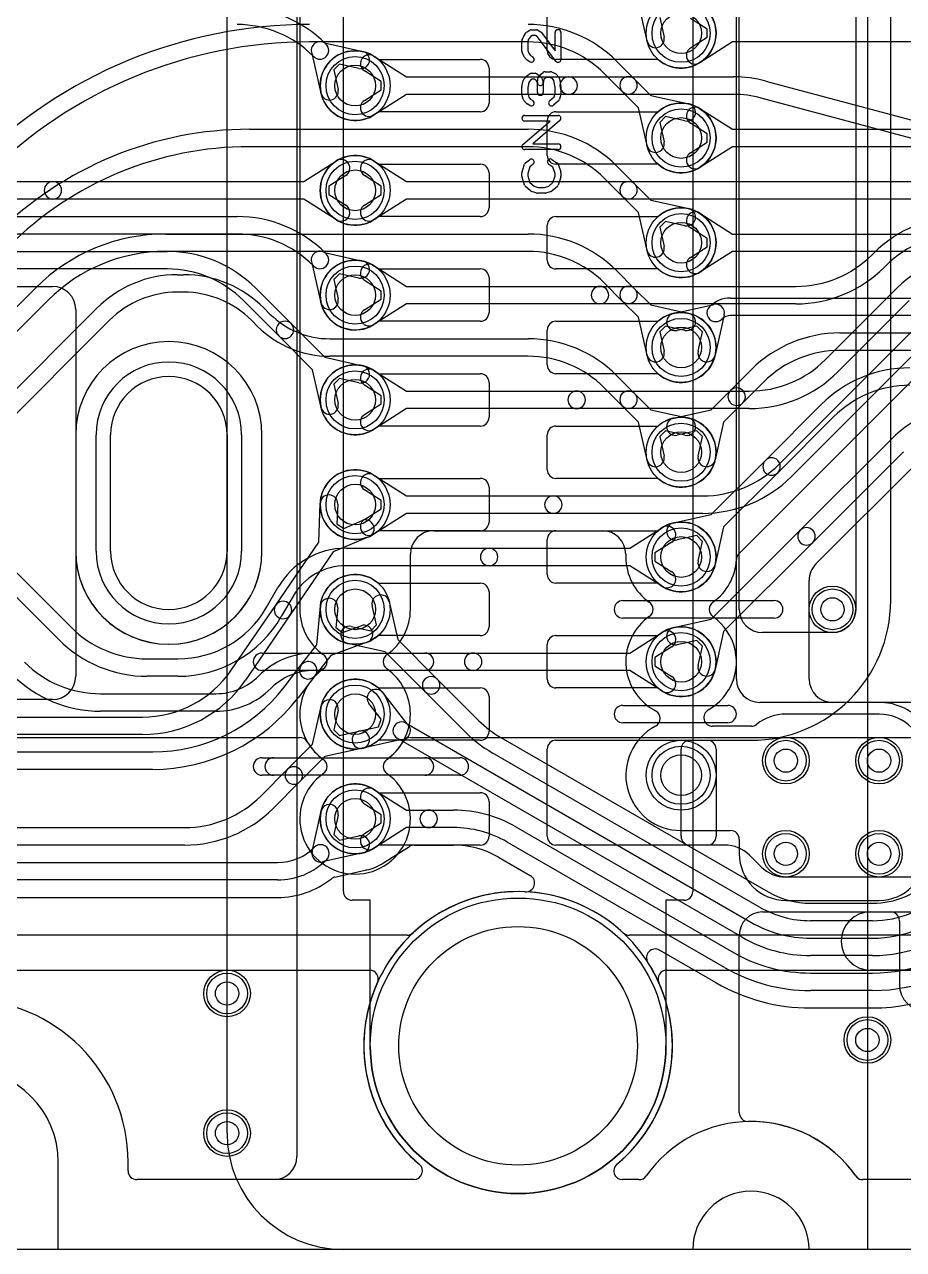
# Model space of a CAD drawing. Extents: x 0 to 57.3, y -1 to 20.5.
# Drawn here: x 19.76 to 27.31, y 0 to 10.52 of the extents above; entities that cross this region are included whole.
import ezdxf

# ---------------------------------------------------------------- set-up
doc = ezdxf.new("R2010")
doc.units = 0
for name, color, linetype in [('Hole', 1, 'CONTINUOUS'), ('L1', 3, 'CONTINUOUS'), ('L2', 3, 'CONTINUOUS'), ('L3', 3, 'CONTINUOUS'), ('L4', 3, 'CONTINUOUS'), ('Outline', 7, 'CONTINUOUS'), ('PartsArea-A', 111, 'CONTINUOUS'), ('PartsArea-B', 111, 'CONTINUOUS'), ('PartsSilk-A', 221, 'CONTINUOUS'), ('Resist-A', 2, 'CONTINUOUS'), ('Resist-B', 2, 'CONTINUOUS')]:
    doc.layers.add(name, color=color, linetype=linetype)

msp = doc.modelspace()

# ---------------------------------------------------------------- linework, layer by layer
at = {"layer": 'Hole'}
for p, q in [((20.5, 6), (20.5, 7)), ((21.5, 7), (21.5, 6))]:
    msp.add_line(p, q, dxfattribs=at)
for centre, radius in [((25.4, 10.45), 0.175), ((22.6, 10), 0.175), ((25.4, 9.55), 0.175), ((22.6, 9.1), 0.175), ((25.4, 8.65), 0.175), ((22.6, 8.2), 0.175), ((25.4, 7.75), 0.175), ((22.6, 7.3), 0.175), ((25.4, 6.85), 0.175), ((22.6, 6.4), 0.175), ((25.4, 5.95), 0.175), ((22.6, 5.5), 0.175), ((26.7, 5.5), 0.1), ((25.4, 5.05), 0.175), ((22.6, 4.6), 0.175), ((25.4, 4.075), 0.175), ((26.3, 4.2), 0.1), ((27.1, 4.2), 0.1), ((22.6, 3.7), 0.175), ((26.3, 3.4), 0.1), ((27.1, 3.4), 0.1), ((24, 1.75), 1.025), ((21.5, 2.2), 0.1), ((27, 1.8), 0.1), ((21.5, 1), 0.1)]:
    msp.add_circle(centre, radius, dxfattribs=at)
for centre, start, end in [((21, 7), 0, 180), ((21, 6), 180, 0)]:
    msp.add_arc(centre, 0.5, start, end, dxfattribs=at)
at = {"layer": 'L1'}
for p, q in [((22.1, 19.2), (22.1, 0.8)), ((25.9, 5.5), (25.9, 18.82527)), ((26.9, 16.4), (26.9, 5.5)), ((27.2, 5.575), (27.2, 14.3)), ((24.25, 10.3), (24.25, 10.6)), ((22.79843, 10.225), (23.675, 10.225)), ((25.20157, 10.225), (24.325, 10.225)), ((23.75, 10.15), (23.75, 9.85)), ((23.675, 9.775), (22.79843, 9.775)), ((24.25, 9.4), (24.25, 9.7)), ((24.325, 9.775), (25.20157, 9.775)), ((22.79843, 9.325), (23.675, 9.325)), ((25.20157, 9.325), (24.325, 9.325)), ((23.75, 9.25), (23.75, 8.95)), ((23.675, 8.875), (22.79843, 8.875)), ((24.325, 8.875), (25.20157, 8.875)), ((24.25, 8.5), (24.25, 8.8)), ((22.79843, 8.425), (23.675, 8.425)), ((25.20157, 8.425), (24.325, 8.425)), ((23.75, 8.35), (23.75, 8.05)), ((23.675, 7.975), (22.79843, 7.975)), ((24.25, 7.6), (24.25, 7.9)), ((24.325, 7.975), (25.20157, 7.975)), ((22.79843, 7.525), (23.675, 7.525)), ((25.20157, 7.525), (24.325, 7.525)), ((23.75, 7.45), (23.75, 7.15)), ((23.675, 7.075), (22.79843, 7.075)), ((24.325, 7.075), (25.20157, 7.075)), ((20.19996, 7), (20.19996, 6)), ((21.80004, 6), (21.80004, 7)), ((24.25, 6.7), (24.25, 7)), ((22.79843, 6.625), (23.675, 6.625)), ((23.75, 6.55), (23.75, 6.25)), ((25.20157, 6.625), (24.325, 6.625)), ((23.675, 6.175), (22.79843, 6.175)), ((24.325, 6.175), (25.20157, 6.175)), ((24.25, 5.8), (24.25, 6.1)), ((22.79843, 5.725), (23.675, 5.725)), ((25.20157, 5.725), (24.325, 5.725)), ((23.75, 5.65), (23.75, 5.35)), ((23.675, 5.275), (22.79843, 5.275)), ((24.325, 5.275), (25.20157, 5.275)), ((26.7, 5.3), (26.1, 5.3)), ((24.25, 4.9), (24.25, 5.2)), ((22.79843, 4.825), (23.675, 4.825)), ((23.75, 4.75), (23.75, 4.45)), ((25.20157, 4.825), (24.325, 4.825)), ((23.675, 4.375), (22.79843, 4.375)), ((24.325, 4.375), (25.625, 4.375)), ((25.47497, 4.375), (26, 4.375)), ((24.25, 3.55), (24.25, 4.3)), ((25.4, 3.54997), (25.4, 4.30003)), ((25.7, 4.3), (25.7, 3.55)), ((22.79843, 3.925), (23.675, 3.925)), ((23.75, 3.85), (23.75, 3.55)), ((23.675, 3.475), (22.79843, 3.475)), ((25.625, 3.475), (24.325, 3.475)), ((25.77574, 3.475), (25.47497, 3.475)), ((26.08713, 3.28787), (25.98787, 3.38713)), ((28.7, 3.2), (26.29926, 3.2)), ((26.1, 2.9), (27.19999, 2.9)), ((27.025, 2.9), (27.825, 2.9)), ((27.27496, 2.82503), (27.27496, 2.275)), ((25.9, 1.17473), (25.9, 2.7)), ((27.825, 2.4), (27.025, 2.4)), ((20.65, 0.675), (20.65, 0.75)), ((21.9, 0.6), (20.725, 0.6)), ((31.0591, 0.6), (26.96176, 0.6))]:
    msp.add_line(p, q, dxfattribs=at)
for centre, radius in [((25.4, 10.45), 0.3), ((22.6, 10), 0.3), ((25.4, 9.55), 0.3), ((22.6, 9.1), 0.3), ((25.4, 8.65), 0.3), ((22.6, 8.2), 0.3), ((25.4, 7.75), 0.3), ((22.6, 7.3), 0.3), ((25.4, 6.85), 0.3), ((22.6, 6.4), 0.3), ((25.4, 5.95), 0.3), ((22.6, 5.5), 0.3), ((26.7, 5.5), 0.2), ((25.4, 5.05), 0.3), ((22.6, 4.6), 0.3), ((25.4, 4.075), 0.3), ((26.3, 4.2), 0.2), ((27.1, 4.2), 0.2), ((22.6, 3.7), 0.3), ((26.3, 3.4), 0.2), ((27.1, 3.4), 0.2), ((21.5, 2.2), 0.2), ((27, 1.8), 0.2), ((21.5, 1), 0.2)]:
    msp.add_circle(centre, radius, dxfattribs=at)
for centre, radius, start, end in [((25.4, 10.45), 0.3, -131.409429, 131.409429), ((22.6, 10), 0.3, 48.590571, -48.590571), ((23.675, 10.15), 0.075, 0, 90), ((24.325, 10.3), 0.075, 180, -90), ((23.675, 9.85), 0.075, -90, 0), ((25.4, 9.55), 0.3, -131.409429, 131.409429), ((24.325, 9.7), 0.075, 90, 180), ((22.6, 9.1), 0.3, 48.590571, -48.590571), ((24.325, 9.4), 0.075, 180, -90), ((23.675, 9.25), 0.075, 0, 90), ((23.675, 8.95), 0.075, -90, 0), ((25.4, 8.65), 0.3, -131.409429, 131.409429), ((24.325, 8.8), 0.075, 90, 180), ((22.6, 8.2), 0.3, 48.590571, -48.590571), ((23.675, 8.35), 0.075, 0, 90), ((24.325, 8.5), 0.075, 180, -90), ((23.675, 8.05), 0.075, -90, 0), ((25.4, 7.75), 0.3, -131.409429, 131.409429), ((24.325, 7.9), 0.075, 90, 180), ((21, 7), 0.80004, 0, 180), ((22.6, 7.3), 0.3, 48.590571, -48.590571), ((24.325, 7.6), 0.075, 180, -90), ((23.675, 7.45), 0.075, 0, 90), ((23.675, 7.15), 0.075, -90, 0), ((24.325, 7), 0.075, 90, 180), ((25.4, 6.85), 0.3, -131.409429, 131.409429), ((22.6, 6.4), 0.3, 48.590571, -48.590571), ((24.325, 6.7), 0.075, 180, -90), ((23.675, 6.55), 0.075, 0, 90), ((23.675, 6.25), 0.075, -90, 0), ((25.4, 5.95), 0.3, -131.409429, 131.409429), ((24.325, 6.1), 0.075, 90, 180), ((21, 6), 0.80004, 180, 0), ((22.6, 5.5), 0.3, 48.590571, -48.590571), ((24.325, 5.8), 0.075, 180, -90), ((23.675, 5.65), 0.075, 0, 90), ((26.1, 5.5), 0.2, 180, -90), ((26, 5.575), 1.2, -90, 0), ((26.7, 5.5), 0.2, -90, 0), ((23.675, 5.35), 0.075, -90, 0), ((24.325, 5.2), 0.075, 90, 180), ((25.4, 5.05), 0.3, -131.409429, 131.409429), ((22.6, 4.6), 0.3, 48.590571, -48.590571), ((24.325, 4.9), 0.075, 180, -90), ((23.675, 4.75), 0.075, 0, 90), ((23.675, 4.45), 0.075, -90, 0), ((24.325, 4.3), 0.075, 90, 180), ((25.47497, 4.30003), 0.07497, 90, 180), ((25.625, 4.3), 0.075, 0, 90), ((22.6, 3.7), 0.3, 48.590571, -48.590571), ((23.675, 3.85), 0.075, 0, 90), ((23.675, 3.55), 0.075, -90, 0), ((24.325, 3.55), 0.075, 180, -90), ((25.47497, 3.54997), 0.07497, 180, -90), ((25.625, 3.55), 0.075, -90, 0), ((25.77574, 3.175), 0.3, 45, 90), ((26.29926, 3.5), 0.3, -135, -90), ((26.1, 2.7), 0.2, 90, 180), ((27.025, 2.65), 0.25, 90, -90), ((27.19999, 2.82503), 0.07497, 0, 90), ((27.5, 2.275), 0.22504, 180, -90), ((19.25, 0.75), 1.4, 0, 180), ((25.975, 1.17473), 0.075, 180, -90), ((25.97501, 1.1747), 0.07497, -90.007642, -88.784701), ((25.99999, 0), 1.1, 35.062172, 91.21841), ((21.9, 0.8), 0.2, -90, 0), ((20.725, 0.675), 0.075, 180, -90), ((26.96173, 0.67498), 0.07497, -144.934097, -135), ((26.96176, 0.67501), 0.07501, -135, -90)]:
    msp.add_arc(centre, radius, start, end, dxfattribs=at)
at = {"layer": 'L2'}
for p, q in [((25.87504, 4.90004), (25.87504, 14.95)), ((25.10723, 10.38452), (25.03458, 10.70935)), ((25.21629, 10.58413), (25.25361, 10.41726)), ((24.08578, 10.375), (22.20685, 10.375)), ((24.84593, 10.21013), (25.00098, 10.05507)), ((24.89492, 9.94901), (24.73986, 10.10407)), ((25.00098, 10.05507), (25.14065, 9.91541)), ((25.03458, 9.80935), (24.89492, 9.94901)), ((25.14065, 9.91541), (25.46547, 9.84277)), ((25.10723, 9.48452), (25.03458, 9.80935)), ((25.26589, 9.7337), (25.21629, 9.68413)), ((25.21629, 9.68413), (25.25361, 9.51726)), ((25.43273, 9.69639), (25.26589, 9.7337)), ((21.69264, 9.625), (24.08578, 9.625)), ((24.08578, 9.475), (21.69264, 9.475)), ((24.84593, 9.31013), (25.00098, 9.15507)), ((24.89492, 9.04901), (24.73986, 9.20407)), ((25.00098, 9.15507), (25.14065, 9.01541)), ((25.03458, 8.90935), (24.89492, 9.04901)), ((25.14065, 9.01541), (25.46547, 8.94277)), ((25.10723, 8.58452), (25.03458, 8.90935)), ((25.26589, 8.8337), (25.21629, 8.78413)), ((25.21629, 8.78413), (25.25361, 8.61726)), ((25.43273, 8.79639), (25.26589, 8.8337)), ((20.97132, 8.725), (24.08578, 8.725)), ((24.08578, 8.575), (20.97132, 8.575)), ((21.07279, 8.375), (21.12721, 8.375)), ((24.84593, 8.41013), (25.00098, 8.25507)), ((19.40129, 7.80735), (19.85763, 8.26369)), ((21.12721, 8.225), (21.07279, 8.225)), ((24.89492, 8.14901), (24.73986, 8.30407)), ((25.00098, 8.25507), (25.14065, 8.11541)), ((19.96369, 8.15763), (19.50735, 7.70129)), ((25.03458, 8.00935), (24.89492, 8.14901)), ((25.14065, 8.11541), (25.46547, 8.04277)), ((19.28985, 6.99593), (20.38337, 8.08943)), ((21.81663, 8.08943), (21.86872, 8.03734)), ((25.10723, 7.68452), (25.03458, 8.00935)), ((20.48943, 7.98337), (19.39592, 6.88986)), ((21.76266, 7.93128), (21.71056, 7.98336)), ((25.26589, 7.9337), (25.21629, 7.88413)), ((25.43273, 7.89639), (25.26589, 7.9337)), ((22.38137, 7.825), (24.08578, 7.825)), ((25.21629, 7.88413), (25.25361, 7.71726)), ((24.08578, 7.675), (22.38137, 7.675)), ((24.84593, 7.51013), (25.00098, 7.35507)), ((24.89492, 7.24901), (24.73986, 7.40407)), ((25.00098, 7.35507), (25.14065, 7.21541)), ((25.03458, 7.10935), (24.89492, 7.24901)), ((25.14065, 7.21541), (25.46547, 7.14277)), ((25.10723, 6.78452), (25.03458, 7.10935)), ((25.26589, 7.0337), (25.21629, 6.98413)), ((25.21629, 6.98413), (25.25361, 6.81726)), ((25.43273, 6.99639), (25.26589, 7.0337)), ((19.28017, 6.22589), (20.16015, 5.34593)), ((20.05408, 5.23986), (19.17411, 6.11983)), ((24.95822, 6.025), (25.23928, 6.20331)), ((22.52168, 6.025), (23.75084, 6.025)), ((23.75084, 6.025), (24.95822, 6.025)), ((25.31964, 6.07665), (25.17526, 5.98505)), ((25.17526, 5.98505), (25.17526, 5.91495)), ((25.17526, 5.91495), (25.31964, 5.82335)), ((23.75084, 5.875), (22.52168, 5.875)), ((24.95822, 5.875), (23.75084, 5.875)), ((25.23928, 5.69669), (24.95822, 5.875)), ((21.83607, 5.51249), (21.93712, 5.6875)), ((22.06703, 5.6125), (21.96597, 5.43749)), ((24.95822, 5.125), (25.23928, 5.30331)), ((25.31964, 5.17665), (25.17526, 5.08505)), ((20.81421, 5.075), (21.07832, 5.075)), ((22.24747, 5.125), (23.61374, 5.125)), ((23.61374, 5.125), (24.95822, 5.125)), ((25.17526, 5.08505), (25.17526, 5.01495)), ((23.61374, 4.975), (22.24747, 4.975)), ((24.95822, 4.975), (23.61374, 4.975)), ((25.23928, 4.79669), (24.95822, 4.975)), ((25.17526, 5.01495), (25.31964, 4.92335)), ((21.07832, 4.925), (20.81421, 4.925)), ((21.77196, 4.92802), (21.77198, 4.92804)), ((20.41421, 4.775), (21.40253, 4.775)), ((21.87804, 4.82198), (21.87802, 4.82196)), ((32.88783, 4.70004), (26.07504, 4.70004)), ((21.40253, 4.625), (20.41421, 4.625)), ((3.9, 4.4), (22.12366, 4.4)), ((23.07634, 4.4), (43.62366, 4.4)), ((21.9, 4.225), (23.5, 4.225)), ((23.5, 4.075), (21.9, 4.075)), ((23.04634, 2.7), (3.9, 2.7)), ((33.16512, 2.7), (24.95366, 2.7)), ((7.33668, 2.39996), (22.72351, 2.39996)), ((25.27649, 2.39996), (33.02535, 2.39996)), ((20.65004, 0.67501), (20.65004, 0.75)), ((23.1031, 0.60004), (20.72501, 0.60004)), ((25.03823, 0.60004), (24.8969, 0.60004)), ((39.27499, 0.60004), (26.96177, 0.60004))]:
    msp.add_line(p, q, dxfattribs=at)
for centre, radius in [((25.4, 10.45), 0.3), ((25.4, 9.55), 0.3), ((25.4, 8.65), 0.3), ((25.4, 7.75), 0.3), ((25.4, 6.85), 0.3), ((25.4, 5.95), 0.3), ((26.7, 5.5), 0.2), ((25.4, 5.05), 0.3), ((25.4, 4.075), 0.3), ((26.3, 4.2), 0.2), ((27.1, 4.2), 0.2), ((26.3, 3.4), 0.2), ((27.1, 3.4), 0.2), ((21.5, 2.2), 0.2), ((27, 1.8), 0.2), ((21.5, 1), 0.2)]:
    msp.add_circle(centre, radius, dxfattribs=at)
for centre, radius, start, end in [((24.08578, 9.45), 1.075, 44.999246, 90), ((22.20686, 6.45), 4.075, 90.000141, 135), ((22.20686, 6.45), 3.925, 90.000146, 135), ((24.08578, 9.45), 0.925, 44.999562, 90), ((25.18042, 10.40089), 0.075, -167.392472, 12.606615), ((24.94795, 10.00204), 0.075, 45, -134.999366), ((24.94795, 10.00204), 0.075, -135, 45), ((25.4491, 9.76958), 0.075, -102.607528, 77.394962), ((21.69264, 6.55), 3.075, 90, 135), ((24.08578, 8.55), 1.075, 44.999246, 90), ((21.69264, 6.55), 2.925, 90, 135), ((24.08578, 8.55), 0.925, 44.999595, 90), ((25.18042, 9.50089), 0.075, -167.392472, 12.606615), ((24.94795, 9.10204), 0.075, 45, -134.999366), ((24.94795, 9.10204), 0.075, -135, 45), ((25.4491, 8.86958), 0.075, -102.607528, 77.394962), ((20.97132, 7.15), 1.575, 90, 135), ((24.08578, 7.65), 1.075, 44.999246, 90), ((20.97132, 7.15), 1.425, 90, 135), ((24.08578, 7.65), 0.925, 44.999562, 90), ((25.18042, 8.60089), 0.075, -167.392472, 12.606615), ((21.07279, 7.4), 0.975, 90, 134.999584), ((21.1272, 7.4), 0.975, 45, 89.999412), ((21.07279, 7.4), 0.825, 90, 134.999509), ((21.1272, 7.4), 0.825, 45, 89.999306), ((24.94795, 8.20204), 0.075, 45, -134.999366), ((24.94795, 8.20204), 0.075, -135, 45), ((22.38137, 8.55), 0.725, -134.999441, -90), ((25.4491, 7.96958), 0.075, -102.607528, 77.394962), ((22.38137, 8.55), 0.875, -134.999537, -90), ((24.08578, 6.75), 1.075, 44.999246, 90), ((25.18042, 7.70089), 0.075, -167.392472, 12.606615), ((24.08578, 6.75), 0.925, 44.999595, 90), ((24.94795, 7.30204), 0.075, 45, -134.999366), ((24.94795, 7.30204), 0.075, -135, 45), ((25.4491, 7.06958), 0.075, -102.607528, 77.394962), ((25.18042, 6.80089), 0.075, -167.392472, 12.606615), ((25.27946, 6.13998), 0.075, -57.606734, 122.392259), ((22.52169, 5.35), 0.675, 90.000849, 150.000227), ((23.75084, 5.95), 0.075, 90, -90), ((23.75084, 5.95), 0.075, -90, 90), ((22.52169, 5.35), 0.525, 90.001091, 149.999818), ((25.27946, 5.76002), 0.075, -122.393266, 57.607741), ((21.07832, 5.94997), 0.87497, -90, -29.999594), ((21.07832, 5.94997), 1.02497, -90, -29.99976), ((20.81422, 6), 0.925, -135, -90.000619), ((25.27946, 5.23998), 0.075, -57.606734, 122.392259), ((20.81422, 6), 1.075, -135, -90.000533), ((22.24747, 4.45255), 0.67245, 90, 135), ((23.61374, 5.05), 0.075, 90, -90), ((23.61374, 5.05), 0.075, -90, 90), ((20.41421, 5.7), 0.925, -134.999562, -90), ((22.24747, 4.45255), 0.52245, 90, 135), ((20.41421, 5.7), 1.075, -134.999246, -90), ((21.40253, 5.29745), 0.52245, -90, -45), ((25.27946, 4.86002), 0.075, -122.393266, 57.607741), ((26.07504, 4.90004), 0.2, 180, -90), ((21.40253, 5.29745), 0.67245, -90, -45), ((22.12366, 4.32503), 0.07497, 29.995133, 90), ((22.6, 4.6), 0.47504, -150.003935, -125.098537), ((22.6, 4.6), 0.47504, -54.901463, -29.996065), ((23.07634, 4.32503), 0.07497, 90, 150.004867), ((21.9, 4.15), 0.075, 90, -90), ((22.28375, 4.15), 0.07497, -54.900296, 54.900296), ((22.91625, 4.15), 0.07497, 125.099704, -125.099704), ((23.5, 4.15), 0.075, -90, 90), ((22.6, 3.7), 0.47504, 125.098537, 54.901463), ((24, 1.75), 1.32504, 47.064015, 132.935985), ((23.04634, 2.77497), 0.07497, -90, -47.064695), ((24.95366, 2.77497), 0.07497, -132.935305, -90), ((22.72351, 2.32499), 0.07497, -24.247258, 90), ((25.27649, 2.32499), 0.07497, 90, -155.752742), ((24, 1.75), 1.32504, 155.750902, -129.839454), ((24, 1.75), 1.32504, -50.160546, 24.249098), ((19.25, 0.75), 1.40004, 0, 180), ((26, 0), 1.10004, 35.062554, 144.937446), ((20.72501, 0.67501), 0.07497, 180, -90), ((23.1031, 0.67501), 0.07497, -90, 50.16214), ((24.8969, 0.67501), 0.07497, 129.83786, -90), ((25.03823, 0.67501), 0.07497, -90, -35.065903), ((26.96177, 0.67501), 0.07497, -144.934097, -90)]:
    msp.add_arc(centre, radius, start, end, dxfattribs=at)
at = {"layer": 'L3'}
for p, q in [((22.12496, 14.5), (22.12496, 6.32625)), ((22.76072, 10.25331), (23.04178, 10.075)), ((22.82474, 10.03505), (22.68036, 10.12665)), ((22.82474, 9.96495), (22.82474, 10.03505)), ((23.04178, 10.075), (24.43436, 10.075)), ((24.43436, 10.075), (25.84874, 10.075)), ((26.12697, 10.03837), (28.11186, 9.50652)), ((22.68036, 9.87335), (22.82474, 9.96495)), ((23.04178, 9.925), (22.76072, 9.74669)), ((24.43436, 9.925), (23.04178, 9.925)), ((25.84874, 9.925), (24.43436, 9.925)), ((28.07304, 9.36163), (26.08815, 9.89348)), ((22.76072, 9.35331), (23.04178, 9.175)), ((22.82474, 9.13505), (22.68036, 9.22665)), ((23.04178, 9.175), (43.65822, 9.175)), ((22.68036, 8.97335), (22.82474, 9.06495)), ((22.82474, 9.06495), (22.82474, 9.13505)), ((23.04178, 9.025), (22.76072, 8.84669)), ((43.65822, 9.025), (23.04178, 9.025)), ((27.03987, 8.54592), (27.05408, 8.56013)), ((22.76072, 8.45331), (23.04178, 8.275)), ((27.16015, 8.45406), (27.14593, 8.43985)), ((22.82474, 8.23505), (22.68036, 8.32665)), ((22.82474, 8.16495), (22.82474, 8.23505)), ((23.04178, 8.275), (24.70289, 8.275)), ((24.70289, 8.275), (26.3858, 8.275)), ((26.63986, 7.64592), (27.25406, 8.26012)), ((22.68036, 8.07335), (22.82474, 8.16495)), ((23.04178, 8.125), (22.76072, 7.94669)), ((24.70289, 8.125), (23.04178, 8.125)), ((26.3858, 8.125), (24.70289, 8.125)), ((27.36013, 8.15405), (26.74592, 7.53985)), ((26.23985, 6.74593), (27.45406, 7.96013)), ((27.56012, 7.85406), (26.34592, 6.63986)), ((25.89644, 5.97818), (27.66622, 7.74796)), ((22.76072, 7.55331), (23.04178, 7.375)), ((22.82474, 7.33505), (22.68036, 7.42665)), ((23.04178, 7.375), (24.50289, 7.375)), ((24.50289, 7.375), (25.98579, 7.375)), ((22.68036, 7.17335), (22.82474, 7.26495)), ((22.82474, 7.26495), (22.82474, 7.33505)), ((23.04178, 7.225), (22.76072, 7.04669)), ((24.50289, 7.225), (23.04178, 7.225)), ((25.98579, 7.225), (24.50289, 7.225)), ((20.19996, 7), (20.19996, 6)), ((21.80004, 6.32748), (21.80004, 7)), ((22.76072, 6.65331), (23.04178, 6.475)), ((22.82474, 6.43505), (22.68036, 6.52665)), ((22.82474, 6.36495), (22.82474, 6.43505)), ((23.04178, 6.475), (24.30289, 6.475)), ((24.30289, 6.475), (25.58579, 6.475)), ((21.8, 5.992), (21.8, 6.32503)), ((22.12497, 6.32503), (22.12497, 5.50001)), ((22.68036, 6.27335), (22.82474, 6.36495)), ((23.04178, 6.325), (22.76072, 6.14669)), ((24.30289, 6.325), (23.04178, 6.325)), ((25.58579, 6.325), (24.30289, 6.325)), ((23.27505, 6.17496), (24.72496, 6.17496)), ((23.07505, 5.5), (23.07505, 5.97496)), ((24.92496, 5.97496), (24.92496, 5.95)), ((24.9, 5.575), (26.2, 5.575)), ((26.2, 5.425), (24.9, 5.425)), ((21.8, 5.125), (23.2, 5.125)), ((23.2, 4.975), (21.8, 4.975)), ((24.9, 4.675), (25.8, 4.675)), ((27.1, 4.60004), (26.3, 4.60004)), ((25.8, 4.525), (24.9, 4.525)), ((26.00339, 4.49605), (25.67036, 4.49605)), ((21.8, 4.225), (23.2, 4.225)), ((23.2, 4.075), (21.8, 4.075)), ((25.4, 3.59996), (25.82499, 3.59996)), ((25.89996, 3.52499), (25.89996, 3.4)), ((26.3, 2.99996), (27.1, 2.99996)), ((20.65004, 0.67501), (20.65004, 0.75)), ((23.1031, 0.60004), (20.72501, 0.60004)), ((25.03823, 0.60004), (24.8969, 0.60004)), ((39.27499, 0.60004), (26.96177, 0.60004))]:
    msp.add_line(p, q, dxfattribs=at)
for centre, radius in [((22.6, 10), 0.3), ((22.6, 9.1), 0.3), ((22.6, 8.2), 0.3), ((22.6, 7.3), 0.3), ((22.6, 6.4), 0.3), ((26.7, 5.5), 0.2), ((21.5, 2.2), 0.2), ((27, 1.8), 0.2), ((21.5, 1), 0.2)]:
    msp.add_circle(centre, radius, dxfattribs=at)
for centre, radius, start, end in [((22.72054, 10.18998), 0.075, 57.606734, -122.392259), ((24.43436, 10), 0.075, 90, -90), ((24.43436, 10), 0.075, -90, 90), ((25.84874, 9), 1.075, 75.000021, 90), ((25.84874, 9), 0.925, 75.000009, 90), ((22.72054, 9.81002), 0.075, 122.393266, -57.607741), ((22.72054, 9.28998), 0.075, 57.606734, -122.392259), ((22.72054, 8.91002), 0.075, 122.393266, -57.607741), ((27.81422, 7.79999), 1.075, 90.000533, 135), ((27.81422, 7.79999), 0.925, 90.000619, 135), ((26.3858, 9.2), 0.925, -90, -45.000438), ((28.0142, 7.49998), 1.075, 90.000533, 135), ((22.72054, 8.38998), 0.075, 57.606734, -122.392259), ((26.3858, 9.2), 1.075, -90, -45.000754), ((24.70289, 8.2), 0.075, 90, -90), ((24.70289, 8.2), 0.075, -90, 90), ((22.72054, 8.01002), 0.075, 122.393266, -57.607741), ((21, 7), 0.80004, 0, 180), ((25.98579, 8.3), 0.925, -90, -45.000438), ((22.72054, 7.48998), 0.075, 57.606734, -122.392259), ((25.98579, 8.3), 1.075, -90, -45.000754), ((24.50289, 7.3), 0.075, 90, -90), ((24.50289, 7.3), 0.075, -90, 90), ((22.72054, 7.11002), 0.075, 122.393266, -57.607741), ((25.58578, 7.4), 0.925, -89.999381, -45), ((22.72054, 6.58998), 0.075, 57.606734, -122.392259), ((25.58578, 7.4), 1.075, -89.999467, -45), ((24.30289, 6.4), 0.075, 90, -90), ((24.30289, 6.4), 0.075, -90, 90), ((21.87497, 6.32503), 0.07497, 178.127257, 180), ((22.05, 6.32503), 0.07497, 0, 0.932426), ((22.72054, 6.21002), 0.075, 122.393266, -57.607741), ((23.27505, 5.97496), 0.2, 90, 180), ((24.72496, 5.97496), 0.2, 0, 90), ((21, 6), 0.80004, 180, -0.572939), ((25.4, 5.95), 0.47504, 180, -125.098537), ((25.4, 5.95), 0.47504, -54.901463, -2.587994), ((25.94945, 5.92517), 0.07497, 135, 177.415831), ((22.60001, 5.50001), 0.47504, 180, -125.09755), ((22.60001, 5.50001), 0.47504, -54.903143, -0.001206), ((24.9, 5.5), 0.075, 90, -90), ((25.08375, 5.5), 0.07497, -54.900296, 54.900296), ((25.71625, 5.5), 0.07497, 125.099704, -125.099704), ((26.2, 5.5), 0.075, -90, 90), ((25.40001, 5.05), 0.47505, 125.099524, -119.953272), ((25.4, 5.05), 0.47504, -30.002494, 54.901463), ((21.8, 5.05), 0.075, 90, -90), ((22.28377, 5.05001), 0.07497, -54.906549, 54.900296), ((22.91624, 5.05), 0.07497, 125.093451, -125.099704), ((23.2, 5.05), 0.075, -90, 90), ((22.6, 4.6), 0.47504, 125.096857, -125.098537), ((22.6, 4.6), 0.47504, -54.901463, 54.90245), ((25.40001, 5.05), 0.47504, -60.558214, -30.118741), ((25.87631, 4.77497), 0.07497, 149.994427, 150.72717), ((24.9, 4.6), 0.075, 90, -90), ((25.12595, 4.57313), 0.07497, 59.223677, 60.538576), ((25.39999, 5.05001), 0.47505, -119.743086, -117.581311), ((25.67036, 4.57102), 0.07497, 119.440598, -90), ((25.8, 4.6), 0.075, -90, 90), ((25.14533, 4.5625), 0.07497, -62.419791, 62.419791), ((26.3, 4.2), 0.40004, 90, 128.641019), ((27.1, 4.2), 0.40004, 0, 90), ((25.4, 4.075), 0.47504, 117.582939, -90), ((26.00339, 4.57102), 0.07497, -90, -51.362869), ((21.8, 4.15), 0.075, 90, -90), ((22.28375, 4.15), 0.07497, -54.900296, 54.900296), ((22.91625, 4.15), 0.07497, 125.099704, -125.099704), ((23.2, 4.15), 0.075, -90, 90), ((22.6, 3.7), 0.47504, 125.098537, 54.901463), ((25.82499, 3.52499), 0.07497, 0, 90), ((26.3, 3.4), 0.40004, 180, -90), ((27.1, 3.4), 0.40004, -90, 0), ((24, 1.75), 1.32504, -50.160546, -129.839454), ((19.25, 0.75), 1.40004, 0, 180), ((26, 0), 1.10004, 35.062554, 144.937446), ((20.72501, 0.67501), 0.07497, 180, -90), ((23.1031, 0.67501), 0.07497, -90, 50.16214), ((24.8969, 0.67501), 0.07497, 129.83786, -90), ((25.03823, 0.67501), 0.07497, -90, -35.065903), ((26.96177, 0.67501), 0.07497, -144.934097, -90)]:
    msp.add_arc(centre, radius, start, end, dxfattribs=at)
at = {"layer": 'L4'}
for p, q in [((25.62474, 10.48505), (25.48036, 10.57665)), ((25.62474, 10.41495), (25.62474, 10.48505)), ((22.33661, 10.36631), (22.66547, 10.29277)), ((22.34594, 10.36012), (22.35098, 10.35507)), ((25.48036, 10.32335), (25.62474, 10.41495)), ((25.84178, 10.375), (25.56072, 10.19669)), ((30.43525, 10.375), (25.84178, 10.375)), ((22.30723, 9.93452), (22.23368, 10.26338)), ((22.24492, 10.24901), (22.23987, 10.25406)), ((22.46589, 10.1837), (22.41629, 10.13413)), ((22.41629, 10.13413), (22.45361, 9.96726)), ((22.63273, 10.14639), (22.46589, 10.1837)), ((25.56072, 9.80331), (25.84178, 9.625)), ((25.62474, 9.58505), (25.48036, 9.67665)), ((25.62474, 9.51495), (25.62474, 9.58505)), ((25.84178, 9.625), (32.51262, 9.625)), ((25.48036, 9.42335), (25.62474, 9.51495)), ((25.84178, 9.475), (25.56072, 9.29669)), ((32.51262, 9.475), (25.84178, 9.475)), ((22.15822, 9.175), (22.43928, 9.35331)), ((17.82835, 9.175), (20.00418, 9.175)), ((20.00418, 9.175), (22.15822, 9.175)), ((22.51964, 9.22665), (22.37526, 9.13505)), ((22.37526, 9.13505), (22.37526, 9.06495)), ((22.37526, 9.06495), (22.51964, 8.97335)), ((20.00418, 9.025), (17.82835, 9.025)), ((22.15822, 9.025), (20.00418, 9.025)), ((22.43928, 8.84669), (22.15822, 9.025)), ((17.82842, 8.875), (21.58578, 8.875)), ((25.56072, 8.90331), (25.84178, 8.725)), ((25.62474, 8.68505), (25.48036, 8.77665)), ((21.58578, 8.725), (17.82842, 8.725)), ((25.62474, 8.61495), (25.62474, 8.68505)), ((25.84178, 8.725), (32.51262, 8.725)), ((17.82843, 8.575), (20.98578, 8.575)), ((22.33661, 8.56631), (22.66547, 8.49277)), ((22.34594, 8.56012), (22.35098, 8.55507)), ((25.48036, 8.52335), (25.62474, 8.61495)), ((25.84178, 8.575), (25.56072, 8.39669)), ((32.51262, 8.575), (25.84178, 8.575)), ((20.98578, 8.425), (17.82843, 8.425)), ((22.30723, 8.13452), (22.23368, 8.46338)), ((22.24492, 8.44901), (22.23987, 8.45406)), ((22.46589, 8.3837), (22.41629, 8.33413)), ((22.41629, 8.33413), (22.45361, 8.16726)), ((22.63273, 8.34639), (22.46589, 8.3837)), ((17.82843, 8.27496), (19.99996, 8.27496)), ((21.74593, 8.26013), (22.05098, 7.95507)), ((21.94492, 7.84901), (21.63986, 8.15407)), ((25.33453, 8.04277), (25.68061, 8.12017)), ((25.82498, 8.175), (39.18578, 8.175)), ((20.19996, 8.07496), (20.19996, 4.92504)), ((25.77017, 8.03061), (25.69277, 7.68453)), ((39.18578, 8.025), (25.82498, 8.025)), ((22.05098, 7.95507), (22.34064, 7.66542)), ((25.53412, 7.93371), (25.36727, 7.89639)), ((25.58371, 7.88412), (25.53412, 7.93371)), ((22.23458, 7.55935), (21.94492, 7.84901)), ((25.54639, 7.71727), (25.58371, 7.88412)), ((26.76421, 7.875), (38.58578, 7.875)), ((38.58578, 7.725), (26.76421, 7.725)), ((22.34064, 7.66542), (22.66547, 7.59277)), ((22.30723, 7.23453), (22.23458, 7.55935)), ((22.46588, 7.48371), (22.41629, 7.43412)), ((22.63273, 7.44639), (22.46588, 7.48371)), ((25.82401, 7.38007), (26.00408, 7.56014)), ((22.41629, 7.43412), (22.45361, 7.26727)), ((25.65936, 7.21542), (25.82401, 7.38007)), ((26.11015, 7.45407), (25.93007, 7.27401)), ((25.93007, 7.27401), (25.76542, 7.10936)), ((25.33453, 7.14277), (25.65936, 7.21542)), ((26.12401, 6.78007), (26.60408, 7.26015)), ((25.76542, 7.10936), (25.69277, 6.78453)), ((26.71014, 7.15408), (26.23007, 6.67401)), ((25.53412, 7.03371), (25.36727, 6.99639)), ((25.58371, 6.98412), (25.53412, 7.03371)), ((25.54639, 6.81727), (25.58371, 6.98412)), ((26.42401, 6.18007), (27.20408, 6.96015)), ((27.31014, 6.85408), (26.53007, 6.07401)), ((25.65936, 6.31542), (26.12401, 6.78007)), ((26.55858, 5.89032), (27.41624, 6.74798)), ((26.23007, 6.67401), (25.76542, 6.20936)), ((22.28865, 6.07777), (22.30019, 6.4104)), ((22.45009, 6.4052), (22.44416, 6.23434)), ((25.33453, 6.24277), (25.65936, 6.31542)), ((22.44416, 6.23434), (22.50203, 6.19472)), ((22.50203, 6.19472), (22.65915, 6.26215)), ((22.71831, 6.12431), (22.41243, 5.99305)), ((25.53412, 6.13371), (25.36727, 6.09639)), ((25.58371, 6.08412), (25.53412, 6.13371)), ((25.65936, 5.41542), (26.42401, 6.18007)), ((25.76542, 6.20936), (25.69277, 5.88453)), ((21.91844, 5.5367), (22.28865, 6.07777)), ((25.54639, 5.91727), (25.58371, 6.08412)), ((26.53007, 6.07401), (25.76542, 5.30936)), ((22.41243, 5.99305), (22.04224, 5.452)), ((26.5, 4.90004), (26.5, 5.7489)), ((21.53595, 4.97767), (21.91844, 5.5367)), ((22.27121, 5.19558), (22.30123, 5.52706)), ((22.45061, 5.51352), (22.43519, 5.34324)), ((22.78371, 5.36588), (22.74639, 5.53273)), ((22.89277, 5.56547), (22.96542, 5.24064)), ((22.04224, 5.452), (21.65975, 4.89297)), ((25.33453, 5.34277), (25.65936, 5.41542)), ((22.43519, 5.34324), (22.49075, 5.30049)), ((22.49075, 5.30049), (22.65139, 5.35908)), ((22.56727, 5.35361), (22.73412, 5.31629)), ((22.73412, 5.31629), (22.78371, 5.36588)), ((25.76542, 5.30936), (25.69277, 4.98453)), ((22.13768, 5.022), (22.27121, 5.19558)), ((22.70279, 5.21816), (22.3901, 5.10412)), ((22.85935, 5.13458), (22.53453, 5.20723)), ((22.96542, 5.24064), (23.30554, 4.90051)), ((25.53412, 5.23371), (25.36727, 5.19639)), ((25.58371, 5.18412), (25.53412, 5.23371)), ((25.54639, 5.01727), (25.58371, 5.18412)), ((22.3901, 5.10412), (22.25658, 4.93054)), ((23.19948, 4.79445), (22.85935, 5.13458)), ((21.99089, 4.83116), (22.13768, 5.022)), ((22.25658, 4.93054), (22.10978, 4.7397)), ((23.30554, 4.90051), (23.66108, 4.54498)), ((22.83652, 4.78456), (23.04526, 4.51706)), ((23.55502, 4.43891), (23.19948, 4.79445)), ((19.99996, 4.72504), (12.87848, 4.72504)), ((22.23458, 4.34064), (22.30723, 4.66547)), ((22.45361, 4.63273), (22.41629, 4.46588)), ((22.82344, 4.55749), (22.71826, 4.69228)), ((27.1, 4.70004), (26.7, 4.70004)), ((8.91421, 4.575), (20.77254, 4.575)), ((22.79988, 4.49145), (22.82344, 4.55749)), ((20.77254, 4.425), (8.91421, 4.425)), ((22.41629, 4.46588), (22.46588, 4.41629)), ((22.46588, 4.41629), (22.63273, 4.45361)), ((22.63312, 4.4537), (22.79988, 4.49145)), ((23.0375, 4.52221), (25.99909, 2.81232)), ((22.01992, 4.12598), (22.23458, 4.34064)), ((22.9972, 4.38231), (22.66624, 4.3074)), ((25.92409, 2.68242), (22.9625, 4.39231)), ((23.85265, 4.39799), (26.1491, 3.07213)), ((8.62132, 4.275), (20.8614, 4.275)), ((22.34064, 4.23458), (22.12598, 4.01992)), ((22.66547, 4.30723), (22.34064, 4.23458)), ((26.0741, 2.94223), (23.77765, 4.26808)), ((20.8614, 4.125), (8.62132, 4.125)), ((21.78985, 3.89591), (22.01992, 4.12598)), ((22.12598, 4.01992), (21.89591, 3.78984)), ((22.76072, 3.95331), (23.04178, 3.775)), ((22.82474, 3.73505), (22.68036, 3.82665)), ((22.22983, 3.41939), (22.30723, 3.76547)), ((22.45361, 3.73273), (22.41629, 3.56588)), ((22.82474, 3.66495), (22.82474, 3.73505)), ((23.04178, 3.775), (23.23182, 3.775)), ((23.23182, 3.775), (23.44365, 3.775)), ((3.18662, 3.62499), (21.13578, 3.62499)), ((22.68036, 3.57335), (22.82474, 3.66495)), ((23.04178, 3.625), (22.76072, 3.44669)), ((23.23182, 3.625), (23.04178, 3.625)), ((23.44365, 3.625), (23.23182, 3.625)), ((23.98115, 3.63098), (25.8491, 2.55252)), ((21.13578, 3.47499), (3.18662, 3.47499)), ((22.41629, 3.56588), (22.46588, 3.51629)), ((22.46588, 3.51629), (22.63273, 3.55361)), ((23.10713, 3.47496), (23.44365, 3.47496)), ((25.7741, 2.42261), (23.90615, 3.50107)), ((22.66547, 3.40723), (22.31939, 3.32983)), ((22.8429, 3.32113), (23.06697, 3.46329)), ((23.83114, 3.37114), (24.10445, 3.21334)), ((2.91128, 3.32495), (21.93349, 3.32495)), ((21.93349, 3.17495), (2.91128, 3.17495)), ((22.42694, 3.20013), (22.69823, 3.2608)), ((3.22123, 3.02491), (21.93349, 3.02491)), ((26.5116, 2.975), (27.04438, 2.975)), ((27.04438, 2.825), (26.5116, 2.825)), ((26.5116, 2.675), (27.04438, 2.675)), ((25.21485, 2.57224), (25.21508, 2.57211)), ((25.21567, 2.57177), (25.23218, 2.56224)), ((25.23273, 2.56192), (25.69841, 2.29305)), ((27.04438, 2.525), (26.5116, 2.525)), ((26.5116, 2.375), (27.04437, 2.375)), ((27.04437, 2.225), (26.5116, 2.225)), ((26.5116, 2.07496), (27.04437, 2.07496)), ((20.65004, 0.67501), (20.65004, 0.75)), ((23.1031, 0.60004), (20.72501, 0.60004)), ((25.03823, 0.60004), (24.8969, 0.60004)), ((39.27499, 0.60004), (26.96177, 0.60004))]:
    msp.add_line(p, q, dxfattribs=at)
for centre, radius in [((25.4, 10.45), 0.3), ((22.6, 10), 0.3), ((25.4, 9.55), 0.3), ((22.6, 9.1), 0.3), ((25.4, 8.65), 0.3), ((22.6, 8.2), 0.3), ((25.4, 7.75), 0.3), ((22.6, 7.3), 0.3), ((25.4, 6.85), 0.3), ((22.6, 6.4), 0.3), ((25.4, 5.95), 0.3), ((22.6, 5.5), 0.3), ((26.7, 5.5), 0.2), ((25.4, 5.05), 0.3), ((22.6, 4.6), 0.3), ((25.4, 4.075), 0.3), ((26.3, 4.2), 0.2), ((27.1, 4.2), 0.2), ((22.6, 3.7), 0.3), ((26.3, 3.4), 0.2), ((27.1, 3.4), 0.2), ((21.5, 2.2), 0.2), ((27, 1.8), 0.2), ((21.5, 1), 0.2)]:
    msp.add_circle(centre, radius, dxfattribs=at)
for centre, radius, start, end in [((21.58578, 9.6), 1.075, 44.998492, 90), ((21.58578, 9.6), 0.925, 44.998686, 90), ((22.29795, 10.30204), 0.075, 58.972047, -148.972047), ((22.29795, 10.30204), 0.075, -135, 45), ((25.52054, 10.26002), 0.075, 122.393266, -57.607741), ((22.6491, 10.21958), 0.075, -102.607528, 77.394962), ((22.38042, 9.95089), 0.075, -167.392472, 12.606615), ((25.52054, 9.73998), 0.075, 57.606734, -122.392259), ((25.52054, 9.36002), 0.075, 122.393266, -57.607741), ((22.47946, 9.28998), 0.075, -57.606734, 122.392259), ((20.00418, 9.1), 0.075, 90, -90), ((20.00418, 9.1), 0.075, -90, 90), ((22.47946, 8.91002), 0.075, -122.393266, 57.607741), ((21.58578, 7.8), 1.075, 44.998492, 90), ((25.52054, 8.83998), 0.075, 57.606734, -122.392259), ((21.58578, 7.8), 0.925, 44.998686, 90), ((20.98578, 7.5), 1.075, 44.999246, 90), ((22.29795, 8.50204), 0.075, 58.972047, -148.972047), ((22.29795, 8.50204), 0.075, -135, 45), ((20.98578, 7.5), 0.925, 44.999562, 90), ((22.6491, 8.41958), 0.075, -102.607528, 77.394962), ((25.52054, 8.46002), 0.075, 122.393266, -57.607741), ((19.99996, 8.07496), 0.2, 0, 90), ((22.38042, 8.15089), 0.075, -167.392472, 12.606615), ((25.82498, 7.91899), 0.25601, 90, 135.001583), ((25.69698, 8.04698), 0.075, -12.607528, 102.607528), ((25.3509, 7.96958), 0.075, 102.607528, -77.393385), ((25.69698, 8.04698), 0.075, 135, -44.997762), ((25.82498, 7.91899), 0.10601, 90, 135), ((21.99795, 7.90204), 0.075, 45, -134.999524), ((21.99795, 7.90204), 0.075, -135, 45), ((26.76422, 6.8), 1.075, 90.000533, 135), ((25.61958, 7.7009), 0.075, 167.392472, -12.606615), ((26.76422, 6.8), 0.925, 90.000619, 135), ((22.6491, 7.51958), 0.075, -102.607528, 77.393385), ((27.36421, 6.5), 1.075, 90, 134.999246), ((25.87704, 7.32704), 0.075, 135, -45), ((25.87704, 7.32704), 0.075, -45, 135), ((27.36421, 6.5), 0.925, 90, 134.999562), ((22.38042, 7.2509), 0.075, -167.392472, 12.606615), ((27.96421, 6.2), 1.075, 90, 134.999246), ((25.3509, 7.06958), 0.075, 102.607528, -77.393385), ((25.61958, 6.8009), 0.075, 167.392472, -12.606615), ((26.17704, 6.72704), 0.075, 135, -45), ((26.17704, 6.72704), 0.075, -45, 135), ((22.37514, 6.4078), 0.075, -1.986782, 178.012371), ((22.68873, 6.19323), 0.075, -66.771316, 113.225745), ((25.3509, 6.16958), 0.075, 102.607528, -77.393385), ((26.47704, 6.12704), 0.075, 135, -45), ((26.47704, 6.12704), 0.075, -45, 135), ((25.61958, 5.9009), 0.075, 167.392472, -12.606615), ((26.7, 5.7489), 0.2, 135, 180), ((22.37592, 5.52029), 0.075, -5.179212, 174.824441), ((22.81958, 5.5491), 0.075, 12.607528, -167.393385), ((21.98034, 5.49435), 0.075, 145.621314, -34.380549), ((21.98034, 5.49435), 0.075, -34.378686, 145.619949), ((22.5509, 5.28042), 0.075, 77.392472, -102.606615), ((22.67709, 5.28862), 0.075, -69.960763, 110.037907), ((25.3509, 5.26958), 0.075, 102.607528, -77.393385), ((20.77254, 5.5), 0.925, -90, -34.380183), ((22.19713, 4.97627), 0.075, 142.431874, -37.568645), ((22.19713, 4.97627), 0.075, -37.568126, 142.431408), ((25.61958, 5.0009), 0.075, 167.392472, -12.606615), ((19.99996, 4.92504), 0.2, -90, 0), ((20.77254, 5.5), 1.075, -90, -34.379974), ((23.25251, 4.84748), 0.075, 45, -134.999194), ((23.25251, 4.84748), 0.075, -135, 44.999561), ((26.7, 4.90004), 0.2, 180, -90), ((20.8614, 5.7), 1.425, -90, -37.568641), ((20.8614, 5.7), 1.575, -90, -37.568814), ((22.77739, 4.73842), 0.075, 37.965435, -142.033335), ((22.38042, 4.6491), 0.075, -12.607528, 167.393385), ((27.1, 4.2), 0.50004, 44.080358, 90), ((23, 4.45726), 0.075, 59.999272, -120.000221), ((24.31515, 5.19906), 0.925, -134.999595, -120.000108), ((22.64968, 4.38055), 0.075, 102.755845, -77.246006), ((22.6491, 4.38042), 0.075, -77.392472, 102.606615), ((23, 4.45726), 0.075, -92.139474, 52.879517), ((24.31515, 5.19906), 1.075, -134.999246, -119.999928), ((22.07295, 4.07295), 0.075, 135, -45), ((22.07295, 4.07295), 0.075, -45, 135), ((21.13578, 4.54999), 0.925, -90, -45.000438), ((22.72054, 3.88998), 0.075, 57.606734, -122.392259), ((21.13578, 4.54999), 1.075, -90, -45.000754), ((22.38042, 3.7491), 0.075, -12.607528, 167.393385), ((23.23182, 3.7), 0.075, 90, -90), ((23.23182, 3.7), 0.075, -90, 90), ((23.44365, 2.7), 1.075, 60.000072, 90), ((23.44365, 2.7), 0.925, 59.999892, 90), ((22.30301, 3.40301), 0.075, -45.005402, 134.999225), ((22.6491, 3.48042), 0.075, -77.392472, 102.606615), ((22.72054, 3.51002), 0.075, 122.393266, -57.607741), ((23.10713, 3.39999), 0.07497, 90, 122.392642), ((23.44366, 2.7), 0.77496, 60.000183, 90.000739), ((21.93349, 3.77254), 0.44759, -90, -45.000905), ((22.30302, 3.40302), 0.075, 167.392472, -77.392472), ((21.93349, 3.77254), 0.59759, -90, -45.001356), ((22.6, 3.7), 0.45004, -77.18631, -57.374237), ((22.88306, 3.25783), 0.07497, 122.392642, 122.625938), ((21.93349, 3.77254), 0.74763, -90, -51.701289), ((22.4433, 3.12697), 0.07497, 102.605074, 128.294583), ((22.64694, 3.47992), 0.22504, -76.825811, -76.605969), ((22.71644, 3.18807), 0.07497, 102.816461, 103.396746), ((24.06696, 3.14841), 0.07498, -92.744851, 59.998248), ((27.04438, 3.7), 0.725, -90, -45.000559), ((23.99999, 1.75001), 1.32504, 87.258346, -129.838845), ((26.5116, 3.7), 0.725, -120.000012, -90), ((27.04438, 3.7), 0.875, -90, -45.000463), ((27.04438, 3.7), 1.025, -90, -45.000395), ((26.5116, 3.7), 0.875, -120.000073, -90), ((27.04438, 3.7), 1.175, -90, -45.000345), ((26.51159, 3.7), 1.025, -119.999946, -89.999441), ((27.04437, 3.7), 1.325, -90, -45), ((26.51159, 3.7), 1.175, -119.999996, -89.999512), ((27.04437, 3.7), 1.475, -90, -45), ((25.17759, 2.50717), 0.07498, 60.203939, -147.267988), ((25.17819, 2.50684), 0.07497, 60.004867, 60.525268), ((25.1947, 2.49731), 0.07497, 59.518568, 60.004867), ((26.5116, 3.7), 1.325, -119.999909, -90), ((27.04437, 3.7), 1.62504, -90, -45), ((24, 1.75), 1.32504, -50.160546, 32.718962), ((25.17787, 2.50673), 0.07497, -147.666545, -147.280847), ((26.5116, 3.7), 1.475, -119.999951, -90), ((25.6616, 2.22774), 0.07497, 60.004867, 60.593537), ((26.5116, 3.7), 1.62504, -119.999928, -90), ((19.25, 0.75), 1.40004, 0, 180), ((26, 0), 1.10004, 35.062554, 144.937446), ((20.72501, 0.67501), 0.07497, 180, -90), ((23.1031, 0.67501), 0.07497, -90, 50.16214), ((24.8969, 0.67501), 0.07497, 129.83786, -90), ((25.03823, 0.67501), 0.07497, -90, -35.065903), ((26.96177, 0.67501), 0.07497, -144.934097, -90)]:
    msp.add_arc(centre, radius, start, end, dxfattribs=at)
at = {"layer": 'Outline'}
for p, q in [((20.05, 0), (20.05, 0.75)), ((25.5, 0), (20.05, 0)), ((39.95, 0), (26.5, 0))]:
    msp.add_line(p, q, dxfattribs=at)
for centre, radius in [((19.25, 0.75), 0.8), ((26, 0), 0.5)]:
    msp.add_arc(centre, radius, 0, 180, dxfattribs=at)
at = {"layer": 'PartsArea-A'}
for p, q in [((27, 20), (27, 0)), ((21.5, 1), (21.5, 19)), ((25.5, 0), (22.5, 0)), ((27, 0), (26.5, 0))]:
    msp.add_line(p, q, dxfattribs=at)
for centre, radius, start, end in [((22.5, 1), 1, 180, -90), ((26, 0), 0.5, 0, 180)]:
    msp.add_arc(centre, radius, start, end, dxfattribs=at)
at = {"layer": 'PartsArea-B'}
for p, q in [((27, 20), (27, 0)), ((21.5, 1), (21.5, 19)), ((57.3, 0), (0, 0)), ((25.5, 0), (22.5, 0)), ((27, 0), (26.5, 0))]:
    msp.add_line(p, q, dxfattribs=at)
for centre, radius, start, end in [((22.5, 1), 1, 180, -90), ((26, 0), 0.5, 0, 180)]:
    msp.add_arc(centre, radius, start, end, dxfattribs=at)
at = {"layer": 'PartsSilk-A'}
for p, q in [((24.0342, 10.39261), (24.04531, 10.42039)), ((24.0483, 10.42581), (24.07052, 10.45637)), ((24.07749, 10.46287), (24.09971, 10.47676)), ((24.10811, 10.42304), (24.09057, 10.39893)), ((24.12013, 10.43056), (24.10811, 10.42304)), ((24.11296, 10.48056), (24.15741, 10.48056)), ((24.15024, 10.43056), (24.12013, 10.43056)), ((24.16244, 10.42293), (24.15024, 10.43056)), ((24.32261, 10.20997), (24.16244, 10.42293)), ((24.17066, 10.47676), (24.19288, 10.46287)), ((24.19961, 10.4567), (24.31759, 10.29983)), ((24.31759, 10.29983), (24.31759, 10.45556)), ((24.36759, 10.45556), (24.36759, 10.225)), ((24.03241, 10.29722), (24.03241, 10.38333)), ((24.09057, 10.39893), (24.08241, 10.37852)), ((24.08241, 10.37852), (24.08241, 10.30162)), ((24.04503, 10.25813), (24.03392, 10.28868)), ((24.07122, 10.22327), (24.049, 10.25105)), ((24.09971, 10.2038), (24.07749, 10.21769)), ((24.08241, 10.30162), (24.09061, 10.27908)), ((24.09061, 10.27908), (24.1076, 10.25783)), ((24.1076, 10.25783), (24.12621, 10.2462)), ((24.11296, 10.10556), (24.1463, 10.10556)), ((24.18215, 10.08588), (24.21548, 10.11365)), ((24.23148, 10.11944), (24.27593, 10.11944)), ((24.28554, 10.11752), (24.31887, 10.10364)), ((24.03295, 9.99126), (24.04406, 10.04404)), ((24.049, 10.05451), (24.07122, 10.08229)), ((24.07749, 10.08787), (24.09971, 10.10176)), ((24.09176, 10.02792), (24.08241, 9.98351)), ((24.1076, 10.04773), (24.09176, 10.02792)), ((24.12013, 10.05556), (24.1076, 10.04773)), ((24.13913, 10.05556), (24.12013, 10.05556)), ((24.15285, 10.04698), (24.13913, 10.05556)), ((24.15803, 10.0418), (24.15285, 10.04698)), ((24.16574, 10.0206), (24.15803, 10.0418)), ((24.15955, 10.10176), (24.18177, 10.08787)), ((24.16574, 9.94167), (24.16574, 10.0206)), ((24.16613, 10.02938), (24.17354, 10.07105)), ((24.1862, 10.08435), (24.19731, 10.07324)), ((24.20313, 10.0641), (24.21424, 10.03354)), ((24.22117, 10.05331), (24.21535, 10.02062)), ((24.21574, 10.025), (24.21574, 9.94167)), ((24.24053, 10.06944), (24.22117, 10.05331)), ((24.27093, 10.06944), (24.24053, 10.06944)), ((24.29437, 10.05968), (24.27093, 10.06944)), ((24.30795, 10.04441), (24.29437, 10.05968)), ((24.31759, 9.98412), (24.30795, 10.04441)), ((24.32795, 10.09717), (24.35017, 10.07217)), ((24.35617, 10.05951), (24.36728, 9.99006)), ((24.03241, 9.93056), (24.03241, 9.98611)), ((24.04436, 9.88245), (24.03325, 9.92412)), ((24.08241, 9.98351), (24.08241, 9.93384)), ((24.08241, 9.93384), (24.09115, 9.90106)), ((24.09115, 9.90106), (24.10704, 9.88318)), ((24.27058, 9.86881), (24.30929, 9.90269)), ((24.30929, 9.90269), (24.31759, 9.93384)), ((24.31759, 9.93384), (24.31759, 9.98412)), ((24.36675, 9.92412), (24.35564, 9.88245)), ((24.36759, 9.98611), (24.36759, 9.93056)), ((24.07205, 9.84728), (24.04983, 9.87228)), ((24.09971, 9.8288), (24.07749, 9.84269)), ((24.10704, 9.88318), (24.12621, 9.8712)), ((24.34794, 9.87008), (24.3035, 9.83119)), ((24.04114, 9.49398), (24.27501, 9.69444)), ((24.05741, 9.74444), (24.34259, 9.74444)), ((24.27501, 9.69444), (24.05741, 9.69444)), ((24.35886, 9.70046), (24.12499, 9.5)), ((24.12499, 9.5), (24.34259, 9.5)), ((24.34259, 9.45), (24.05741, 9.45)), ((24.03369, 9.2579), (24.05591, 9.32457)), ((24.06363, 9.33588), (24.09696, 9.36365)), ((24.1011, 9.30202), (24.08241, 9.24594)), ((24.12896, 9.32523), (24.1011, 9.30202)), ((24.2995, 9.30023), (24.26268, 9.32324)), ((24.28918, 9.36564), (24.33362, 9.33787)), ((24.31759, 9.24594), (24.2995, 9.30023)), ((24.34409, 9.32457), (24.36631, 9.2579)), ((24.03241, 9.22222), (24.03241, 9.25)), ((24.05582, 9.14516), (24.0336, 9.2146)), ((24.08241, 9.24594), (24.08241, 9.22612)), ((24.08241, 9.22612), (24.10132, 9.16702)), ((24.10132, 9.16702), (24.13656, 9.13618)), ((24.26344, 9.13618), (24.29868, 9.16702)), ((24.29868, 9.16702), (24.31759, 9.22612)), ((24.31759, 9.22612), (24.31759, 9.24594)), ((24.3664, 9.2146), (24.34418, 9.14516)), ((24.36759, 9.25), (24.36759, 9.22222)), ((24.10761, 9.09508), (24.06317, 9.13397)), ((24.16106, 9.07614), (24.11661, 9.09003)), ((24.13656, 9.13618), (24.17234, 9.125)), ((24.23148, 9.075), (24.16852, 9.075)), ((24.17234, 9.125), (24.22766, 9.125)), ((24.22766, 9.125), (24.26344, 9.13618)), ((24.28339, 9.09003), (24.23894, 9.07614)), ((24.33683, 9.13397), (24.29239, 9.09508))]:
    msp.add_line(p, q, dxfattribs=at)
for centre, start, end in [((24.06852, 10.41111), 143.982737, 158.202147), ((24.09074, 10.44167), 122.005383, 143.979316), ((24.11296, 10.45556), 90, 122.010019), ((24.15741, 10.45556), 57.994617, 90), ((24.17963, 10.44167), 36.952397, 57.989981), ((24.34259, 10.45556), 0, 180), ((24.05741, 10.38333), 158.207103, 180), ((24.05741, 10.29722), 180, -160.015388), ((24.06852, 10.26667), -160.02081, -141.345223), ((24.09074, 10.23889), -141.333033, -122.010019), ((24.11296, 10.225), -122.005383, 57.989981), ((24.34259, 10.225), -143.047603, 0), ((24.11296, 10.08056), 90, 122.010019), ((24.1463, 10.08056), 57.994617, 90), ((24.23148, 10.09444), 90, 129.800498), ((24.27593, 10.09444), 67.394238, 90), ((24.06852, 10.03889), 141.333033, 168.112983), ((24.09074, 10.06667), 122.005383, 141.345223), ((24.19074, 10.025), 169.908369, -10.083264), ((24.19815, 10.06667), 129.790899, 169.916736), ((24.16852, 10.06667), 45, 57.989981), ((24.17963, 10.05556), 19.97136, 45), ((24.19074, 10.025), 0, 19.97859), ((24.30926, 10.08056), 41.627831, 67.391122), ((24.33148, 10.05556), 9.089372, 41.630694), ((24.05741, 9.98611), 168.110161, 180), ((24.05741, 9.93056), 180, -165.07115), ((24.19074, 9.94167), 180, 0), ((24.34259, 9.93056), -14.925513, 0), ((24.34259, 9.98611), 0, 9.088668), ((24.06852, 9.88889), -165.074487, -138.369306), ((24.09074, 9.86389), -138.372169, -122.010019), ((24.11296, 9.85), -122.005383, 57.989981), ((24.28704, 9.85), 131.188082, -48.810424), ((24.33148, 9.88889), -48.811918, -14.92885), ((24.05741, 9.71944), 90, -90), ((24.34259, 9.71944), -49.396219, 90), ((24.05741, 9.475), 130.603781, -90), ((24.34259, 9.475), -90, 90), ((24.11296, 9.34444), -50.209101, 129.800498), ((24.27593, 9.34444), 57.994617, -122.000747), ((24.07963, 9.31667), 129.790899, 161.579545), ((24.32037, 9.31667), 18.420455, 57.994617), ((24.05741, 9.25), 161.579545, 180), ((24.05741, 9.22222), 180, -162.253582), ((24.34259, 9.25), 0, 18.420455), ((24.34259, 9.22222), -17.746418, 0), ((24.07963, 9.15278), -162.253582, -131.188082), ((24.12407, 9.11389), -131.188082, -107.362228), ((24.16852, 9.1), -107.362228, -90), ((24.23148, 9.1), -90, -72.637772), ((24.27593, 9.11389), -72.637772, -48.811918), ((24.32037, 9.15278), -48.811918, -17.746418)]:
    msp.add_arc(centre, 0.025, start, end, dxfattribs=at)
at = {"layer": 'Resist-A'}
for p, q in [((22.5, 3.075), (22.5, 16.925)), ((25.5, 16.925), (25.5, 3.075)), ((20.375, 6), (20.375, 7)), ((21.625, 7), (21.625, 6)), ((22.73, 3), (22.575, 3)), ((22.73, 1.75), (22.73, 3)), ((25.425, 3), (25.27, 3)), ((25.27, 3), (25.27, 1.75))]:
    msp.add_line(p, q, dxfattribs=at)
for centre, radius in [((25.4, 10.45), 0.25), ((22.6, 10), 0.25), ((25.4, 9.55), 0.25), ((22.6, 9.1), 0.25), ((25.4, 8.65), 0.25), ((22.6, 8.2), 0.25), ((25.4, 7.75), 0.25), ((22.6, 7.3), 0.25), ((25.4, 6.85), 0.25), ((22.6, 6.4), 0.25), ((25.4, 5.95), 0.25), ((22.6, 5.5), 0.25), ((26.7, 5.5), 0.175), ((25.4, 5.05), 0.25), ((22.6, 4.6), 0.25), ((25.4, 4.075), 0.25), ((26.3, 4.2), 0.175), ((27.1, 4.2), 0.175), ((22.6, 3.7), 0.25), ((26.3, 3.4), 0.175), ((27.1, 3.4), 0.175), ((24, 1.75), 1.27), ((21.5, 2.2), 0.175), ((27, 1.8), 0.175), ((21.5, 1), 0.175)]:
    msp.add_circle(centre, radius, dxfattribs=at)
for centre, radius, start, end in [((21, 7), 0.625, 0, 180), ((21, 6), 0.625, 180, 0), ((22.575, 3.075), 0.075, 180, -90), ((25.425, 3.075), 0.075, -90, 0), ((24, 1.75), 1.27, 180, 0)]:
    msp.add_arc(centre, radius, start, end, dxfattribs=at)
at = {"layer": 'Resist-B'}
for p, q in [((20.375, 6), (20.375, 7)), ((21.625, 7), (21.625, 6))]:
    msp.add_line(p, q, dxfattribs=at)
for centre, radius in [((25.4, 10.45), 0.25), ((22.6, 10), 0.25), ((25.4, 9.55), 0.25), ((22.6, 9.1), 0.25), ((25.4, 8.65), 0.25), ((22.6, 8.2), 0.25), ((25.4, 7.75), 0.25), ((22.6, 7.3), 0.25), ((25.4, 6.85), 0.25), ((22.6, 6.4), 0.25), ((25.4, 5.95), 0.25), ((22.6, 5.5), 0.25), ((26.7, 5.5), 0.175), ((25.4, 5.05), 0.25), ((22.6, 4.6), 0.25), ((25.4, 4.075), 0.25), ((26.3, 4.2), 0.175), ((27.1, 4.2), 0.175), ((22.6, 3.7), 0.25), ((26.3, 3.4), 0.175), ((27.1, 3.4), 0.175), ((24, 1.75), 1.27), ((21.5, 2.2), 0.175), ((27, 1.8), 0.175), ((21.5, 1), 0.175)]:
    msp.add_circle(centre, radius, dxfattribs=at)
for centre, start, end in [((21, 7), 0, 180), ((21, 6), 180, 0)]:
    msp.add_arc(centre, 0.625, start, end, dxfattribs=at)

doc.saveas('drawing.dxf')
